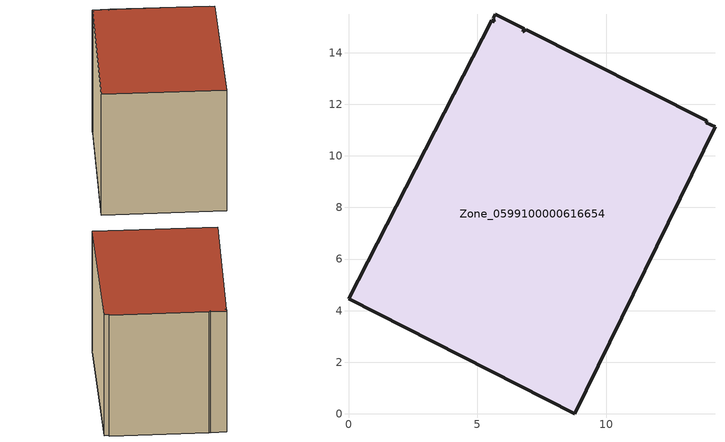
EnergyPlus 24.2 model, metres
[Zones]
Zone_0599100000616654
 floor ground (C_G): 5.68,15.49 6.81,14.93 6.76,14.81 6.89,14.88 13.89,11.36 13.86,11.29 14.21,11.13 8.77,0 0,4.45 5.56,15.25 5.66,15.2 5.6,15.34 z0
 wall outside (C_F): 6.81,14.93 5.68,15.49 5.6,15.34 5.66,15.2 5.56,15.25 0,4.45 8.77,0 14.21,11.13 13.86,11.29 13.89,11.36 6.89,14.88 6.76,14.81 6.81,14.93 z0:11.14
 roof outside (C_R): 5.66,15.2 5.56,15.25 0,4.45 8.77,0 14.21,11.13 13.86,11.29 13.89,11.36 6.89,14.88 6.76,14.81 6.81,14.93 5.68,15.49 5.6,15.34 z11.14
[BUILDING]
Pand.0599100000616654: North Axis=0; Terrain=City; Loads Convergence Tolerance Value=0.04; Temperature Convergence Tolerance Value=0.4; Solar Distribution=FullExterior; Maximum Number of Warmup Days=25; Minimum Number of Warmup Days=1
[Site:Location]
Rotterdam.The.Hague.AP_ZH_NLD Design_Conditions: Latitude=51.96; Longitude=4.45; Time Zone=1; Elevation=-4.5
[SITE:GROUNDTEMPERATURE:BUILDINGSURFACE]
18, 18, 18, 18, 18, 18, 18, 18, 18, 18, 18, 18
[MATERIAL] Thermal Absorptance=0.9; Solar Absorptance=0.7; Visible Absorptance=0.7
Name | Roughness | Thickness | Conductivity | Density | Specific Heat
G.TI.1946 | MediumSmooth | 0.15 | 1 | 540 | 1210
F.TI.1946 | Rough | 0.3 | 0.857143 | 1920 | 840
R.TI.1946 | MediumRough | 0.2 | 0.1 | 1500 | 1000
[CONSTRUCTION]
C_G: G.TI.1946
C_F: F.TI.1946
C_R: R.TI.1946
[ZONE]
Zone_0599100000616654: Type=1; Multiplier=1; Ceiling Height=Autocalculate; Volume=Autocalculate; Floor Area=autocalculate; Part of Total Floor Area=Yes
[ZONEINFILTRATION:DESIGNFLOWRATE]
Infil_Zone_0599100000616654: Zone or ZoneList or Space or SpaceList=Zone_0599100000616654; Schedule=AlwaysOn; Design Flow Rate Calculation Method=Flow/Area; Flow Rate per Floor Area=0.003; Constant Term Coefficient=1; Temperature Term Coefficient=0; Velocity Term Coefficient=0; Velocity Squared Term Coefficient=0
[HVACTEMPLATE:ZONE:IDEALLOADSAIRSYSTEM]
Zone_0599100000616654: Maximum Heating Supply Air Temperature=50; Minimum Cooling Supply Air Temperature=13; Maximum Heating Supply Air Humidity Ratio=0.0156; Minimum Cooling Supply Air Humidity Ratio=0.0077; Heating Limit=NoLimit; Cooling Limit=NoLimit; Dehumidification Control Type=ConstantSensibleHeatRatio; Cooling Sensible Heat Ratio=0.7; Dehumidification Setpoint=60; Humidification Control Type=None; Humidification Setpoint=30; Outdoor Air Method=None; Outdoor Air Flow Rate per Person=0.00944; Outdoor Air Flow Rate per Zone Floor Area=0; Outdoor Air Flow Rate per Zone=0; Demand Controlled Ventilation Type=None; Outdoor Air Economizer Type=NoEconomizer; Heat Recovery Type=None; Sensible Heat Recovery Effectiveness=0.7; Latent Heat Recovery Effectiveness=0.65
[ZONECONTROL:THERMOSTAT]
ThermostatControl_Zone_0599100000616654: Zone or ZoneList=Zone_0599100000616654; Control Type Schedule=DualSetpointControlType; Control 1=Thermostat_Zone_0599100000616654; Temperature Difference Between Cutout And Setpoint=0
[THERMOSTATSETPOINT:DUALSETPOINT]
Thermostat_Zone_0599100000616654: Heating Setpoint Temperature Schedule=HeatingSetpoint_Zone_0599100000616654; Cooling Setpoint Temperature Schedule=CoolingSetpoint_Zone_0599100000616654
[SCHEDULE:COMPACT]
HeatingSetpoint_Zone_0599100000616654: Through: 12/31, For: AllDays, Until: 24:00, 21
CoolingSetpoint_Zone_0599100000616654: Through: 12/31, For: AllDays, Until: 24:00, 24
DualSetpointControlType: Through: 12/31, For: AllDays, Until: 24:00, 4
AlwaysOn: Through: 12/31, For: AllDays, Until: 24:00, 1
